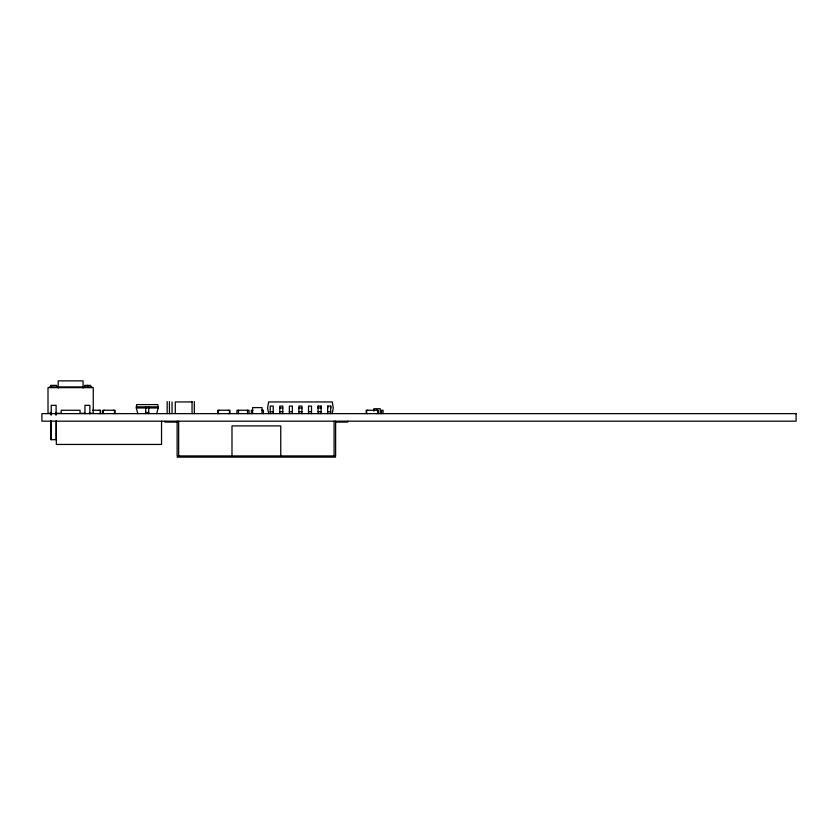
<?xml version="1.0" encoding="UTF-8"?>
<svg xmlns="http://www.w3.org/2000/svg" width="838" height="838" viewBox="0 0 838 838"><rect width="100%" height="100%" fill="white"/><g stroke="black" fill="none" stroke-linecap="round" stroke-linejoin="round"><path stroke-width="1.26" d="M137.809 413.637L136.301 407.98L136.657 404.586L157.806 404.586L158.162 407.98L156.654 413.637M332.194 413.637L333.273 407.98L332.257 401.947L268.621 401.947L267.605 407.98L268.673 413.637M49.337 386.905L91.918 386.905M192.049 401.947L175.278 401.947L175.278 413.26M136.301 406.849L158.162 406.849M136.301 407.98L158.162 407.98M279.777 407.98L282.794 407.98M298.925 407.98L301.942 407.98M318.084 407.98L321.101 407.98M92.63 410.243L100.602 410.243L100.602 413.637M252.825 410.243L251.316 410.243L251.316 413.637M261.875 410.243L263.383 410.243L263.383 413.637M270.203 411.751L273.219 411.751M279.777 411.751L282.794 411.751M289.351 411.751L292.368 411.751M298.925 411.751L301.942 411.751M308.51 411.751L311.516 411.751M318.084 411.751L321.101 411.751M327.658 411.751L330.675 411.751M145.718 412.506L148.735 412.506M51.212 413.281L48.007 413.281L48.007 387.638L93.248 387.638L93.248 413.281L88.912 413.26M56.02 413.281L61.205 413.281L61.205 410.264L80.05 410.264L80.05 413.281L85.235 413.281M177.122 422.09L164.929 422.09L164.929 421.179M335.619 422.09L347.812 422.09L347.812 421.179M177.122 457.139L335.619 457.139M383.071 413.637L383.071 410.243L381.562 410.243L381.562 413.637M380.243 413.637L380.243 408.735L373.842 408.735L373.842 411.186M378.326 413.637L378.284 410.243L366.227 410.243L366.227 413.637M376.775 410.243L377.907 410.62L377.907 413.26L376.775 413.637M367.725 410.243L366.604 410.62L366.604 413.26L367.725 413.637M335.619 421.179L335.619 455.924L177.122 455.924L177.122 421.179M334.09 421.179L334.09 455.924M330.821 406.095L330.821 407.98M330.675 413.637L330.675 406.095L327.658 406.095L327.658 413.637M327.805 406.095L327.805 407.98M321.247 406.095L321.247 407.98M321.101 413.637L321.101 406.095L318.084 406.095L318.084 413.637M318.231 406.095L318.231 407.98M311.516 413.637L311.516 406.095L308.51 406.095L308.51 413.637M301.942 413.637L301.942 406.095L298.925 406.095L298.925 413.637M292.368 413.637L292.368 406.095L289.351 406.095L289.351 413.637M282.794 413.637L282.794 406.095L279.777 406.095L279.777 413.637M280.751 455.924L280.751 425.903L231.99 425.903L231.99 455.924M273.219 413.637L273.219 406.095L270.203 406.095L270.203 413.637M262.064 413.637L262.064 407.603L252.636 407.603L252.636 413.637M249.012 413.637L249.012 410.243L236.955 410.243L236.955 413.637M247.514 410.243L247.514 413.637M238.463 410.243L238.463 413.637M229.863 413.637L229.863 410.243L217.807 410.243L217.807 413.637M228.355 410.243L229.486 410.62L229.486 413.26L228.355 413.637M219.315 410.243L218.184 410.62L218.184 413.26L219.315 413.637M194.311 401.57L194.311 413.637M192.049 401.57L192.049 413.637M178.651 421.179L178.651 455.924M172.041 401.947L172.041 413.26M169.433 401.57L169.433 413.637M167.171 401.57L167.171 413.637M161.535 421.179L161.535 444.444L56.324 444.444L56.324 421.179M148.735 406.849L148.735 413.637M145.718 406.849L145.718 413.637M114.963 413.637L114.963 410.243L102.896 410.243L102.896 413.637M113.455 410.243L114.586 410.62L114.586 413.26L113.455 413.637M104.404 410.243L103.273 410.62L103.273 413.26L104.404 413.637M99.094 410.243L100.225 410.62L100.225 413.26L99.094 413.637M90.598 386.905L90.598 385.386L84.575 385.386L84.596 386.905M89.855 413.846L89.855 405.341L84.952 405.341L84.952 413.846M87.592 385.386L87.592 386.905M83.067 388.057L83.067 380.861L58.189 380.861L58.189 388.057M56.659 386.905L56.659 385.386L50.647 385.386L50.668 386.905M56.115 414.915L56.115 405.341L51.212 405.341L51.212 414.915M56.115 420.823L56.115 439.688L50.961 439.688L50.961 420.823M55.863 412.306L55.863 414.915M51.212 420.823L51.212 439.688M50.961 412.306L50.961 414.915M796.1 413.637L41.9 413.637L41.9 421.179L796.1 421.179L796.1 413.637"/></g></svg>
